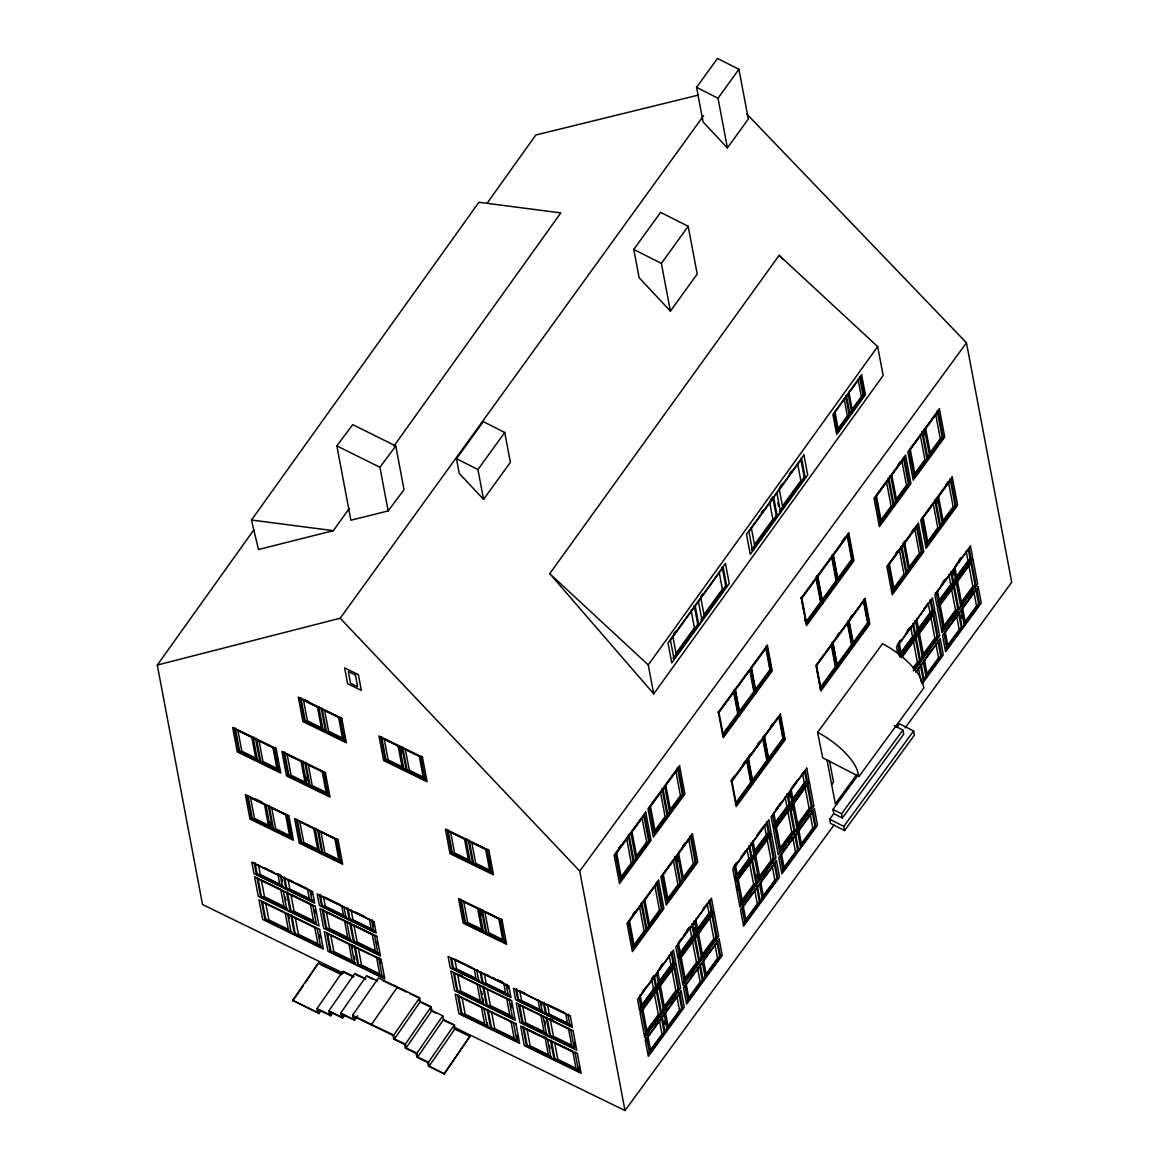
<?xml version="1.0" encoding="UTF-8"?>
<svg xmlns="http://www.w3.org/2000/svg" width="1169" height="1169" viewBox="0 0 1169 1169"><rect width="100%" height="100%" fill="white"/><g stroke="black" fill="none" stroke-linecap="round" stroke-linejoin="round"><path stroke-width="1.5" d="M320.993 1010.571L318.918 1013.552L292.615 1000.313L318.479 962.949L342.064 974.288M292.732 1000.956L303.078 986.008M305.153 983.012L318.479 962.949M292.615 1000.313L317.749 1012.412L317.033 1008.599L342.912 971.234L353.915 976.524M317.033 1008.599L329.6 1014.648L328.884 1010.849L354.762 973.47L365.765 978.76M318.918 1013.552L318.202 1009.738L330.769 1015.788L332.844 1012.807M328.884 1010.849L341.465 1016.898L340.734 1013.085L366.613 975.706L377.616 980.996M330.769 1015.788L330.053 1011.974L342.619 1018.024L344.694 1015.043M340.734 1013.085L353.316 1019.134L352.585 1015.32L378.464 977.942L419.627 997.756L420.343 1001.555L394.464 1038.934L405.322 1044.165L406.052 1047.965L416.909 1053.196L417.625 1057.01L428.482 1062.226L429.198 1066.04L444.425 1073.946L428.424 1066.245L427.693 1062.431L416.836 1057.2L416.12 1053.401L405.263 1048.169L404.547 1044.355L393.69 1039.139L392.959 1035.325L353.754 1016.46L354.485 1020.274L341.903 1014.224L342.619 1018.024M354.485 1020.274L357.582 1015.788M394.464 1038.934L393.748 1035.12L419.627 997.756M405.322 1044.165L431.2 1006.787L420.343 1001.555M406.052 1047.965L431.916 1010.601L431.2 1006.787M416.909 1053.196L442.788 1015.817L431.916 1010.601M417.625 1057.01L443.504 1019.631L442.788 1015.817M428.482 1062.226L454.361 1024.862L443.504 1019.631M429.198 1066.04L455.077 1028.662L454.361 1024.862M444.308 1073.303L470.186 1035.939L455.077 1028.662M444.425 1073.946L470.186 1035.939M275.124 747.502L274.467 748.438L278.821 771.438L238.929 751.988L239.587 751.053L235.232 728.053M253.965 737.186L253.322 738.121L257.662 761.121M256.391 738.37L255.733 739.305L260.073 762.305L260.731 761.37L256.727 740.138M322.352 709.846L326.356 731.093L345.103 740.225L344.446 741.161L304.554 721.697L305.211 720.776L300.857 697.761M283.833 752.997L284.491 752.076L288.831 775.076L288.173 776.011L328.065 795.461L323.725 772.461L283.833 752.997L288.173 776.011M319.605 706.909L318.947 707.829L323.287 730.844M322.016 708.078L321.358 709.013L325.713 732.013L326.356 731.093M251.627 819.191L247.273 796.177L287.165 815.641L291.519 838.641L251.627 819.191L252.27 818.256L248.266 797.024M303.224 761.209L302.566 762.144L306.921 785.144L307.564 784.209L288.831 775.076M344.446 741.161L340.091 718.146L340.749 717.225M273.429 828.573L272.772 829.508L268.432 806.493L269.089 805.558L273.429 828.573L292.162 837.705M309.99 785.393L309.332 786.328L304.977 763.313L305.635 762.393L309.99 785.393L327.159 793.766M286.595 887.914L285.952 888.849L283.906 878.051L284.564 877.115L286.595 887.914L312.781 900.685L312.123 901.62L256.391 874.441L257.048 873.506L255.003 862.707M260.658 896.974L257.18 878.562L312.897 905.741L316.375 924.153L260.658 896.974L261.301 896.038L258.144 879.293M337.067 838.728L336.424 839.649L340.763 862.664L300.871 843.2L301.529 842.279L297.174 819.264M315.922 828.412L315.265 829.332L319.619 852.347M385.259 760.654L380.919 737.639L381.562 736.718L385.916 759.718L385.259 760.654L425.151 780.103L425.794 779.168L407.06 770.035L402.721 747.035M318.333 829.581L317.676 830.516L322.03 853.516L322.673 852.596L318.669 831.349M265.012 920.018L261.535 901.606L317.252 928.785L320.73 947.197L265.012 920.018L265.655 919.082L262.499 902.351M288.363 913.442L287.706 914.377L291.183 932.789L291.841 931.854L265.655 919.082M287.369 892.035L290.862 910.446L290.204 911.382L286.726 892.97M407.06 770.035L406.417 770.97L402.063 747.955M321.607 906.223L319.561 895.425L320.218 894.49L322.264 905.303L321.607 906.223L373.759 931.664L374.416 930.729L349.911 918.79L348.172 909.526M295.216 933.49L294.559 934.426L291.081 916.014L291.739 915.079L295.216 933.49L321.387 946.262M425.151 780.103L420.796 757.103L421.454 756.168M325.859 928.756L322.381 910.344L374.533 935.784L378.011 954.196L325.859 928.756L326.516 927.821L323.039 909.409M347.88 907.977L347.222 908.912L349.268 919.711L349.911 918.79M347.529 921.362L346.886 922.297L350.364 940.709L351.021 939.774L326.516 927.821M358.532 964.367L357.875 965.287L354.397 946.875L355.055 945.955L358.532 964.367L383.023 976.305L382.365 977.24L330.228 951.8L330.871 950.879L327.715 934.133M354.178 941.308L353.52 942.243L350.042 923.831L350.685 922.896L354.178 941.308L378.668 953.261M373.759 931.664L371.713 920.865L372.37 919.93M487.868 849.249L487.21 850.184L491.55 873.185L451.672 853.735L452.315 852.8L447.975 829.8M382.365 977.24L378.888 958.828L379.545 957.893M466.709 838.933L466.051 839.868L470.406 862.868M469.12 840.116L468.477 841.037L472.817 864.052L473.474 863.117L469.456 841.885M464.794 923.247L460.454 900.247L461.112 899.312L465.452 922.312L464.794 923.247L504.687 942.696L505.344 941.776L486.611 932.628L482.256 909.628L481.599 910.563L485.953 933.563L486.611 932.628M479.845 908.445L479.188 909.38L483.542 932.38L484.185 931.459M480.854 971.439L482.885 982.238L509.07 995.009L508.413 995.944L452.681 968.765L453.338 967.83L451.585 958.565M504.687 942.696L500.347 919.696L500.99 918.761M509.845 999.13L509.187 1000.05L512.665 1018.462L456.947 991.283L457.59 990.362L454.434 973.616M457.824 995.93L458.467 994.994L461.945 1013.406L461.302 1014.341L517.019 1041.521L513.542 1023.109L457.824 995.93L461.302 1014.341M477.478 969.788L476.82 970.723L478.866 981.522L479.509 980.601L453.338 967.83M482.885 982.238L482.242 983.173L480.196 972.374M483.674 986.358L483.016 987.294L486.494 1005.705L487.152 1004.77L483.981 988.024M488.028 1009.402L487.371 1010.337L490.848 1028.749L491.506 1027.814L488.335 1011.083M508.413 995.944L506.367 985.131L507.025 984.21M487.502 1022.831L487.473 1027.113L483.995 1008.686M546.201 1013.099L545.558 1014.034L543.512 1003.236L544.169 1002.301L546.201 1013.099L570.706 1025.052L570.048 1025.987L517.896 1000.547L518.554 999.627L516.508 988.813M522.163 1023.08L518.671 1004.668L570.823 1030.108L574.3 1048.52L522.163 1023.08L522.806 1022.144L519.65 1005.413M526.518 1046.123L523.04 1027.712L523.683 1026.791L527.161 1045.203L526.518 1046.123L578.655 1071.564L578.684 1067.282M550.467 1035.632L549.81 1036.567L546.332 1018.155L546.99 1017.22L550.467 1035.632L574.958 1047.585M570.048 1025.987L568.002 1015.174L568.66 1014.254M554.822 1058.69L554.164 1059.611L550.687 1041.199L551.344 1040.278L554.822 1058.69L579.313 1070.629M578.655 1071.564L575.177 1053.152L575.835 1052.217M349.283 508.398L333.34 530.668L258.481 549.518L251.481 520.03L478.939 202.266L560.799 212.904L393.924 446.032M343.35 973.192L202.529 904.514L157.289 665.059L253.775 529.952M487.035 203.318L535.811 135.019L698.127 95.142M549.737 573.658L779.153 255.339L877.685 346.594L883.15 375.541L653.734 693.86L549.737 573.658L648.254 664.927L653.734 693.86M648.254 664.927L877.685 346.594M696.578 87.368L717.474 58.45L738.925 69.292L748.321 119.019L727.41 147.937L703.11 121.985L696.578 87.368L718.014 98.211L727.41 147.937M157.289 665.059L340.194 618.226L703.592 115.687M456.494 458.701L483.294 421.629L504.745 432.472L510.385 462.31L483.571 499.382L459.271 473.43L456.494 458.701L477.931 469.543L483.571 499.382M718.014 98.211L738.925 69.292M633.788 249.435L660.602 212.363L688.19 226.304L697.206 274.057L670.392 311.129L639.136 277.74L633.788 249.435L661.376 263.39L670.392 311.129M477.931 469.543L504.745 432.472M661.376 263.39L688.19 226.304M761.34 512.621L763.401 509.772M770.619 499.806L772.694 496.957L776.245 515.734L751.477 549.927M780.015 486.845L782.076 483.995M789.294 474.015L791.369 471.165M673.563 634.007L675.638 631.158M700.494 596.818L702.554 593.969M845.874 397.46L849.103 414.542L836.712 431.639L837.749 432.165L864.11 395.765L860.559 376.973L834.198 413.373L837.749 432.165M859.522 376.447L863.073 395.239L850.696 412.336L851.733 412.862L848.183 394.07M779.431 511.335L804.199 477.127L800.648 458.35M672.993 658.483L697.761 624.29L694.211 605.513M722.164 566.907L725.715 585.684L700.947 619.891L701.984 620.403L698.434 601.626M726.753 586.21L674.016 659.009L670.48 640.232L723.202 567.433L726.753 586.21L725.715 585.684M805.236 477.653L752.5 550.453L748.949 531.676L801.686 458.876L805.236 477.653L804.199 477.127M454.697 1027.493L624.991 1110.55L579.736 871.08L966.471 342.809L746.816 114.051M898.172 464.502L900.262 461.638M842.001 541.437L845.231 537.039M817.482 576.39L831.641 557.043L836.113 580.672L821.953 600.018L817.803 578.071M892.78 473.343L901.869 460.922L906.457 485.179L896.36 498.973L891.772 474.716M923.627 429.461L924.65 429.987L929.691 456.611L928.654 456.085L942.258 437.513L937.231 410.889L938.254 411.415L909.307 450.956L914.333 477.58L913.296 477.054L926.9 458.482L921.873 431.858L922.896 432.384L927.938 459.008L926.9 458.482M618.781 848.051L620.871 845.187M801.861 598.207L832.854 555.874L837.764 581.811L806.771 624.144L801.861 598.207L800.838 597.68M838.421 581.972L833.365 555.187L848.416 534.628L853.312 560.565L838.261 581.125L837.238 580.598L832.664 556.386M718.511 712.476L733.621 691.829L737.741 713.66L722.632 734.307M736.149 688.38L749.724 669.837L753.844 691.668L739.217 711.643L735.096 689.812M718.964 712.447L750.966 668.741L755.481 692.691L723.494 736.412L718.964 712.447L717.927 711.921M756.153 692.779L751.477 668.025L767.025 646.808L771.54 670.758L756.007 691.99L754.969 691.463L750.776 669.209M723.523 734.424L738.355 714.157L733.84 690.192L734.863 690.733M739.948 713.923L738.925 713.397L754.458 692.165L750.25 669.925M754.969 691.463L770.517 670.232L765.987 646.282M805.733 623.618L821.135 602.576L816.561 578.363M831.831 555.348L836.726 581.285L821.675 601.845L817.102 577.632M837.238 580.598L852.289 560.039L847.379 534.101M888.045 478.326L893.072 504.95L879.483 523.522L880.505 524.048L909.453 484.507L904.426 457.883L875.479 497.424L880.505 524.048M903.403 457.357L908.43 483.981L894.826 502.553L895.863 503.079L890.822 476.455L889.799 475.929M620.666 878.956L633.218 861.801L628.527 836.96M643.885 815.991L648.576 840.832L634.972 859.42L636.009 859.946L630.968 833.322M654.494 832.489L667.046 815.334L662.355 790.492M668.8 812.952L682.404 794.365L677.362 767.741M914.333 477.58L943.281 438.039L938.254 411.415M683.427 794.891L654.479 834.447L649.453 807.823L678.4 768.267L683.427 794.891L682.404 794.365M649.599 841.359L620.651 880.915L615.625 854.291L644.572 814.735L649.599 841.359L648.576 840.832M945.911 484.697L948.001 481.833M895.688 553.565L897.777 550.701M904.762 541.159L902.658 544.023L903.695 544.549L908.722 571.173L907.699 570.647L921.289 552.06L916.262 525.436L917.3 525.962L922.326 552.586L893.379 592.142L892.342 591.616L905.946 573.044L900.919 546.42L901.942 546.946L906.969 573.57L905.946 573.044M912.083 531.164L914.173 528.3M682.915 845.845L685.005 842.981M951.128 479.509L922.166 519.051L927.192 545.675L956.154 506.119L951.128 479.509L950.09 478.969L955.117 505.592L941.527 524.18L942.55 524.706L937.523 498.082L936.486 497.556M632.692 914.713L634.782 911.849M731.984 779.255L734.103 776.362M742.593 764.774L745.778 760.434M748.423 756.811L750.498 753.976M757.746 744.068L759.821 741.234M770.692 726.373L772.767 723.553M837.209 635.527L839.284 632.692M850.155 617.831L852.23 614.996M917.3 525.962L888.338 565.518L893.379 592.142M731.502 781.257L746.611 760.61L750.732 782.441L735.622 803.088M749.139 757.161L762.714 738.618L766.835 760.449L752.222 780.424M816.152 665.629L824.203 654.625M826.22 651.878L831.261 644.996L835.382 666.812L820.273 687.46L816.459 667.309M859.244 606.769L848.796 621.031L852.61 641.182M861.334 603.905L863.423 601.056L867.544 622.887L852.917 642.862M763.956 737.522L768.486 761.472L736.485 805.193L731.955 781.228L763.956 737.522L762.933 736.996L767.449 760.946L751.915 782.178L752.938 782.704M864.665 599.96L869.181 623.925L853.648 645.142L852.61 644.616L868.158 623.384L863.628 599.434L864.665 599.96L849.118 621.192L853.794 645.931M735.447 804.667L751.36 782.938L746.83 758.988M769.012 758.827L783.508 739.013L779.314 716.772M831.802 645.069L835.996 667.309L820.097 689.038L821.135 689.564L853.122 645.858L848.606 621.893L816.605 665.614L821.135 689.564M837.589 667.075L836.566 666.549L852.099 645.332L847.89 623.077M926.169 545.149L939.774 526.576L934.732 499.952L935.77 500.478L940.797 527.102L939.774 526.576M769.158 761.56L764.482 736.806L780.015 715.589L784.545 739.539L768.997 760.771L767.975 760.245M667.353 900.583L679.92 883.428L674.878 856.804L675.916 857.33L680.942 883.954L679.92 883.428M681.659 881.031L695.263 862.459L690.236 835.835M633.525 947.051L646.092 929.896L641.386 905.054M647.845 927.499L661.435 908.927L656.408 882.303M696.3 862.985L667.338 902.541L662.312 875.917L691.259 836.361L696.3 862.985L695.263 862.459M662.472 909.453L633.51 949.009L628.484 922.385L657.446 882.829L662.472 909.453L661.435 908.927M817.613 732.378L882.507 643.739A43.604 16.834 36.2 0 1 923.042 684.742L923.919 687.825L859.025 776.464L822.713 757.833L817.613 732.378A43.604 16.834 36.2 0 1 858.163 773.381L859.025 776.464M734.366 865.542L736.426 862.722M651.484 978.833L653.559 976.013L654.582 976.539L656.627 987.352L655.59 986.811L653.559 976.013M660.719 966.222L662.779 963.402M686.568 930.919L688.614 928.128M642.234 992.086L646.413 986.373M658.688 969.598L662.867 963.884M681.498 938.444L678.385 942.696L680.256 952.53L691.653 936.954L689.798 927.105L683.573 935.609M702.993 909.073L706.105 904.821M740.649 857.564L745.88 850.404M757.103 835.075L763.386 826.498M775.748 809.62L780.921 802.533M792.056 787.336L797.243 780.249M898.099 643.403L900.174 640.583M907.407 630.705L909.467 627.87M942.506 582.746L944.552 579.941M958.828 560.448L960.889 557.642M656.583 973.806L658.629 984.619L657.592 984.093L673.096 962.905L671.05 952.107L672.087 952.633L639.078 997.727L641.123 1008.526L640.086 1007.999L655.59 986.811M734.351 867.486L767.361 822.391L769.407 833.19L736.397 878.284L734.351 867.486L733.328 866.945M901.241 639.706L899.151 642.57L901.021 652.419L912.521 636.696L910.666 626.847L905.434 633.993M923.978 608.654L928.171 602.941L930.027 612.79L918.513 628.513L916.657 618.664M940.519 586.064L945.706 578.991M955.789 565.197L960.976 558.124M900.145 656.145L898.099 645.346L931.109 600.252L933.14 611.066L900.145 656.145L899.107 655.619L914.611 634.446L912.565 623.632L913.603 624.173L915.648 634.972L914.611 634.446M936.369 593.078L969.086 548.378L971.132 559.177L938.415 603.876L936.369 593.078L935.332 592.537M693.728 934.732L694.751 935.258L692.72 924.445L691.683 923.919L693.728 934.732L678.356 955.716L679.394 956.242L712.111 911.557L710.065 900.758L677.348 945.443L679.394 956.242M695.701 932.014L711.073 911.031L709.042 900.218M735.374 877.758L750.878 856.57L748.832 845.771L749.87 846.298L751.901 857.111L750.878 856.57M753.903 852.435L768.384 832.664L766.338 821.865M789.002 804.491L790.039 805.017L787.994 794.204L786.971 793.678L789.002 804.491L773.644 825.475L774.667 826.015L807.384 781.316L805.339 770.517L772.621 815.202L774.667 826.015M804.608 771.525L806.362 780.79L790.989 801.788L792.012 802.314L789.981 791.501M916.613 631.713L932.117 610.539L930.071 599.726M938.4 601.947L952.75 582.352L950.704 571.553L951.741 572.079L953.772 582.878L952.75 582.352M968.341 549.401L970.095 558.65L954.722 579.649L955.76 580.175L953.714 569.376M641.123 1008.526L674.133 963.431L672.087 952.633M698.302 932.117L700.348 929.326M755.481 853.925L757.556 851.105M899.779 657.08L934.689 609.4L932.511 597.885L896.55 647.012L897.792 653.588M786.737 812.543L776.362 826.702L780.351 847.788L791.749 832.211L787.774 811.125M794.745 801.583L805.12 787.424L809.109 808.51L797.696 824.087L793.707 803.001M929.56 617.67L931.635 614.85M938.955 604.841L941.001 602.05M697.279 935.448L701.663 958.595L700.626 958.069L715.998 937.07L711.629 913.924L712.652 914.45L679.934 959.15L684.318 982.296L683.28 981.77L698.653 960.772L694.269 937.626M753.42 856.745L754.443 857.272L758.827 880.418L757.79 879.892L773.293 858.718L768.924 835.572L769.962 836.098L736.952 881.178L741.321 904.324L740.284 903.798L755.802 882.624L751.419 859.478M775.222 828.909L807.94 784.209L812.309 807.355L779.591 852.055L775.222 828.909L774.185 828.383M901.182 657.416L935.025 611.182L939.686 635.848L914.304 670.524M901.854 656.817L906.033 651.104M908.123 648.24L913.354 641.094L917.344 662.195L913.15 667.908M958.492 579.459L966.778 568.119M901.723 657.636L933.695 613.959L932.657 613.433L937.041 636.579L921.537 657.767L922.56 658.293L918.191 635.147L917.154 634.621M938.955 606.769L971.673 562.084L976.042 585.231L943.325 629.916L938.955 606.769L937.933 606.243M645.01 1034.039L660.514 1012.865L656.481 991.502M673.987 967.581L678.02 988.959L662.516 1010.133L663.539 1010.659L659.17 987.513M779.591 850.126L793.926 830.531L789.893 809.167M796.937 826.425L811.271 806.829L807.238 785.466M913.325 668.96L919.535 660.485L915.166 637.339M942.302 629.39L957.674 608.406L953.626 587.028M960.67 604.3L975.019 584.705L970.986 563.341M741.321 904.324L774.331 859.244L769.962 836.098M679.043 989.485L646.048 1034.565L641.664 1011.419L674.674 966.339L679.043 989.485L678.02 988.959M684.318 982.296L717.035 937.596L712.652 914.45M913.325 670.904L938.064 637.105L933.695 613.959M673.607 999.977L675.667 997.157M797.682 830.399L799.728 827.594M831.466 784.75L833.497 781.988L829.493 760.771M649.979 1033.104L647.889 1035.953L650.519 1049.879L662.019 1034.156L659.389 1020.245L655.21 1025.958M667.484 1009.198L665.395 1012.047L668.025 1025.973L679.525 1010.25L676.895 996.324L670.626 1004.902M690.294 978.044L694.43 972.374M710.752 950.09L703.49 960.012L706.12 973.923L717.532 958.346L714.902 944.42M744.215 904.295L751.535 894.285M767.989 871.811L760.668 881.806L763.299 895.732L774.813 880.009L772.183 866.083M782.456 852.055L786.605 846.385M788.68 843.55L792.83 837.881L795.461 851.806L784.048 867.383L781.418 853.472M802.913 824.101L798.763 829.771L801.393 843.682L812.806 828.105L810.175 814.179L804.988 821.266M955.351 616.56L957.396 613.769M971.673 594.261L973.719 591.47M679.803 993.445L682.681 1008.73L649.672 1053.81L646.793 1038.54L679.803 993.445L678.765 992.919L681.659 1008.204L666.155 1029.378M687.942 1001.541L685.063 986.256L717.781 941.571L720.659 956.841L687.942 1001.541L686.919 1001.015L702.291 980.017L699.72 966.442M800.575 845.669L814.91 826.074L812.031 810.804L813.054 811.33L780.337 856.029L783.23 871.3L782.193 870.773L797.565 849.775L794.672 834.505M927.543 655.385L931.737 649.672M946.189 629.916L950.339 624.246M952.414 621.411L956.563 615.756L959.194 629.667L947.781 645.259L945.151 631.333M966.661 601.962L962.511 607.632L965.141 621.557L976.539 605.966L973.909 592.055L968.736 599.142M915.868 671.795L940.197 638.552L943.281 654.83L922.122 683.733M916.145 672.043L938.824 641.08L941.703 656.35L922.136 683.091M964.308 623.545L978.658 603.949L975.764 588.665L976.802 589.191L944.084 633.89L946.963 649.16L945.94 648.634L961.298 627.651L958.419 612.366M756.869 888.294L759.426 901.869L743.922 923.042L744.96 923.568L777.969 878.489L775.076 863.204L742.067 908.298L744.96 923.568M774.053 862.678L776.932 877.963L761.428 899.136L762.466 899.662L759.572 884.392M648.649 1053.284L664.153 1032.11L661.259 1016.825L662.297 1017.366L665.176 1032.636L664.153 1032.11M716.743 941.045L719.636 956.315L704.264 977.313L705.302 977.839L702.408 962.569M937.786 640.554L940.68 655.824L925.176 677.012L926.199 677.538L923.305 662.253M783.23 871.3L815.947 826.6L813.054 811.33M946.963 649.16L979.68 604.475L976.802 589.191M856.775 774.55L835.309 803.863L826.965 759.66M896.871 727.396L899.516 723.786L913.617 731.02L914.406 735.169L844.559 830.574L830.458 823.341L829.669 819.191L833.775 813.595L832.986 809.445L857.739 775.631M833.775 813.595L842.323 817.993L841.548 813.843L902.892 730.04L894.329 725.657M624.991 1110.55L833.965 825.08M905.069 727.951L1011.711 582.279L966.471 342.809M842.323 817.993L903.681 734.19L902.892 730.04M844.559 830.574L843.77 826.425L913.617 731.02M336.847 445.886L352.717 424.639L395.78 445.988L404.036 489.665L388.152 510.911L350.89 520.234L336.847 445.886L379.91 467.249L388.152 510.911M379.91 467.249L395.78 445.988M251.481 520.03L333.34 530.668M382.818 980.616L406.432 991.984M409.53 993.475L418.838 997.946M367.782 976.846L372.502 979.111M430.411 1006.991L419.554 1001.76L419.087 999.217M355.931 974.61L365.356 979.14M435.789 1013.041L431.142 1010.79L430.66 1008.262M344.081 972.374L353.506 976.904M444.264 1020.581L452.023 1024.307M320.248 964.367L341.523 974.61M470.303 1036.567L454.288 1028.866L453.572 1025.052M352.585 1015.32L393.748 1035.12M303.984 699.296L308.674 701.575M380.919 737.639L420.796 757.103M340.091 718.146L300.214 698.697L304.554 721.697M385.916 759.718L404.649 768.851M305.211 720.776L323.945 729.909M487.21 850.184L447.318 830.735L451.672 853.735M274.467 748.438L234.574 728.988L238.929 751.988M452.315 852.8L471.049 861.933M473.474 863.117L492.207 872.249M239.587 751.053L258.32 760.201M260.731 761.37L279.464 770.517M255.733 799.055L261.988 802.095M252.08 798.208L264.442 804.228L268.402 825.197L254.506 818.402L250.531 797.448M284.052 813.799L271.69 807.764L275.65 828.719L289.561 835.514L285.601 814.545M497.234 917.855L484.872 911.82L488.832 932.789L502.728 939.569L498.768 918.615M336.424 839.649L296.531 820.2L300.871 843.2M460.454 900.247L500.347 919.696M252.27 818.256L271.018 827.389M301.529 842.279L320.262 851.412M322.673 852.596L341.421 861.728M465.452 922.312L482.622 930.699M498.842 980.221L502.115 981.814M472.568 967.83L454.756 959.15L456.626 968.999L476.046 978.468L474.19 968.619M485.939 974.347L489.168 975.925M492.412 977.503L503.737 983.041L505.607 992.89L486.172 983.407L484.317 973.558M525.816 993.796L519.752 990.83L521.622 1000.679L539.8 1009.548L537.945 999.7M548.933 1005.062L564.086 1012.456M506.367 985.131L450.649 957.952L452.681 968.765M568.002 1015.174L515.865 989.748L517.896 1000.547M277.915 873.871L281.188 875.464L280.531 876.399L282.577 887.213L283.219 886.277L257.048 873.506M324.982 897.251L340.135 904.645M355.668 912.215L364.757 916.657M264.954 867.982L273.049 871.928M289.634 880.023L292.878 881.601M296.122 883.194L307.447 888.718L309.317 898.566L289.883 889.083L288.027 879.234M319.561 895.425L371.713 920.865M518.554 999.627L543.044 1011.565L542.401 1012.5L540.356 1001.687M322.264 905.303L346.755 917.241L346.112 918.176L344.066 907.378M459.022 974.332L462.296 975.94M550.248 1018.813L553.521 1020.405M509.187 1000.05L453.47 972.871L456.947 991.283M327.861 912.507L344.534 920.646L347.704 937.421L329.526 928.551L326.356 911.776M457.59 990.362L483.776 1003.119M487.152 1004.77L513.323 1017.541M522.806 1022.144L547.311 1034.097M261.301 896.038L287.486 908.795M290.862 910.446L315.396 922.414M543.278 1036.348L546.551 1037.94M536.089 1033.571L527 1029.144L530.171 1045.919L548.349 1054.789L545.178 1038.014L539.114 1035.047M523.04 1027.712L575.177 1053.152M378.888 958.828L326.736 933.388L330.228 951.8M461.945 1013.406L488.131 1026.177M491.506 1027.814L517.677 1040.585M527.161 1045.203L551.666 1057.141M330.871 950.879L355.376 962.818M863.073 395.239L864.11 395.765M845.552 395.75L846.575 396.276L850.126 415.068L849.103 414.542M776.245 515.734L777.268 516.26L773.717 497.468M697.761 624.29L698.799 624.816L695.248 606.024M942.258 437.513L943.281 438.039M955.117 505.592L956.154 506.119M908.43 483.981L909.453 484.507M893.072 504.95L894.11 505.476L889.083 478.852M970.095 558.65L971.132 559.177M921.289 552.06L922.326 552.586M975.019 584.705L976.042 585.231M955.278 582.542L956.3 583.083L960.684 606.229M953.29 585.26L954.328 585.786L958.697 608.932L957.674 608.406M978.658 603.949L979.68 604.475M932.117 610.539L933.14 611.066M961.298 627.651L962.335 628.177L959.442 612.892M914.567 620.914L915.605 621.44L917.636 632.239M937.041 636.579L938.064 637.105M816.78 575.908L817.803 576.434L822.874 603.219M816.24 576.638L817.263 577.165M940.68 655.824L941.703 656.35M821.135 602.576L822.172 603.102M897.061 644.82L898.099 645.346M919.535 660.485L920.558 661.011L916.189 637.865M920.281 664.46L921.318 664.986L924.197 680.27L923.174 679.73L920.602 666.155M832.036 642.599L833.059 643.125L837.735 667.864M831.48 643.359L832.503 643.885M835.996 667.309L837.033 667.835M734.395 689.432L735.418 689.973L740.094 714.712M738.355 714.157L739.392 714.683M763.445 736.28L764.482 736.806L764.321 736.032M806.362 780.79L807.384 781.316M747.386 758.213L748.423 758.754L753.099 783.493M832.986 809.445L841.548 813.843M811.271 806.829L812.309 807.355M829.669 819.191L843.77 826.425M751.36 782.938L752.383 783.464M791.53 804.681L792.567 805.207L796.937 828.353M789.557 807.384L790.58 807.911L794.964 831.057L793.926 830.531M730.932 780.702L731.955 781.228M814.91 826.074L815.947 826.6M796.659 831.802L797.696 832.328L800.575 847.598M768.384 832.664L769.407 833.19M797.565 849.775L798.602 850.301L795.709 835.031M662.019 788.724L663.042 789.25L668.083 815.874L667.046 815.334M750.834 843.039L751.857 843.565L753.903 854.378M773.293 858.718L774.331 859.244M776.932 877.963L777.969 878.489M755.802 882.624L756.825 883.15L752.456 860.004M756.548 886.584L757.57 887.125L760.464 902.395L759.426 901.869M628.191 835.177L629.214 835.718L634.256 862.342L633.218 861.801M711.073 911.031L712.111 911.557M715.998 937.07L717.035 937.596M641.05 903.272L642.088 903.798L647.115 930.422L646.092 929.896M719.636 956.315L720.659 956.841M698.653 960.772L699.676 961.298L695.307 938.152M699.398 964.746L700.436 965.273L703.314 980.543L702.291 980.017M673.096 962.905L674.133 963.431M684.026 985.73L685.063 986.256M656.145 989.719L657.168 990.245L661.552 1013.391L660.514 1012.865M681.659 1008.204L682.681 1008.73M663.261 1014.107L664.299 1014.634L667.178 1029.904M646.793 1038.54L645.756 1038.014L646.399 1041.404M852.289 560.039L853.312 560.565M836.726 581.285L837.764 581.811M868.158 623.384L869.181 623.925M852.099 645.332L853.122 645.858M770.517 670.232L771.54 670.758M754.458 692.165L755.481 692.691M783.508 739.013L784.545 739.539M767.449 760.946L768.486 761.472M340.194 618.226L579.736 871.08M779.153 255.339L782.704 259.43M848.972 620.403L849.118 621.192L848.095 620.666L852.61 644.616M833.205 554.34L833.365 555.187M832.912 642.336L833.059 643.125M817.642 575.572L817.803 576.434M751.331 667.251L751.477 668.025M735.272 689.184L735.418 689.973M748.262 757.965L748.423 758.754M966.164 551.037L968.02 560.886L956.622 576.463L954.752 566.614M968.853 565.285L972.842 586.385L961.429 601.962L957.455 580.876M961.429 610.189L964.308 625.473M953.276 571.933L953.846 575.016M961.356 614.748L961.999 618.153M923.963 431.229L924.635 434.78M936.822 499.324L937.494 502.875M948.819 574.739L950.675 584.573L939.262 600.165L937.406 590.316M909.95 459.315L910.622 462.851M922.809 527.394L923.481 530.945M935.916 643.958L938.546 657.884L927.032 673.592L924.401 659.681M918.41 667.864L921.04 681.79M858.09 379.487L861.319 396.612L852.128 409.296L848.899 392.185M898.23 650.987L898.815 654.085M844.106 398.79L847.35 415.916L838.144 428.599L834.914 411.488M835.104 423.105L835.747 426.51M833.059 644.645L836.858 664.796L851.485 644.82L847.364 622.989L832.357 643.096L837.179 668.624M832.357 644.309L836.566 666.549M797.623 463.582L800.853 480.707L782.47 506.089L779.226 488.978M817.102 576.317L822.333 603.964M804.287 613.535L801.423 598.338L816.05 578.348L820.521 601.977L805.879 621.966L804.93 616.911M804.754 618.43L805.412 621.893M776.917 493.07L780.468 511.861M777.823 502.787L778.466 506.206M769.655 502.188L772.884 519.314L754.502 544.696L751.272 527.57M802.431 773.162L804.287 783.011L792.874 798.602L791.018 788.754M789.528 794.058L790.112 797.156M791.866 806.464L792.538 810.015M785.071 796.863L786.942 806.712L775.529 822.289L773.673 812.455M763.766 737.99L767.653 758.535M719.14 572.138L722.369 589.264L703.986 614.646L700.757 597.52M764.424 825.08L766.294 834.914L754.779 850.637L752.924 840.789M748.102 758.593L751.901 778.744M734.716 689.944L739.539 715.472M747.707 758.725L752.544 784.253M734.716 691.157L738.925 713.397M747.707 759.938L751.272 778.759M756.781 874.558L757.454 878.109M746.918 848.986L748.788 858.82L737.274 874.544L735.418 864.709M754.677 890.004L757.307 903.915L745.793 919.638L743.163 905.727M691.171 610.744L694.415 627.87L676.018 653.252L672.789 636.126M736.923 886L737.595 889.565M707.143 903.403L708.998 913.252L697.601 928.844L695.745 918.995M709.831 917.665L713.821 938.751L702.423 954.328L698.434 933.242M696.739 932.555L694.693 921.742L693.67 921.216L694.254 924.299M694.839 927.397L695.423 930.48M664.796 786.854L669.837 813.478M677.669 854.948L682.696 881.572M677.304 857.958L677.976 861.509M692.486 941.352L696.476 962.452L685.063 978.029L681.089 956.943M697.542 968.122L700.173 982.048L688.775 997.625L686.145 983.714M663.291 886.029L663.963 889.58M669.15 955.307L671.006 965.156L659.506 980.879L657.636 971.03M671.839 969.569L675.828 990.654L664.313 1006.377L660.339 985.292M643.841 901.416L648.868 928.04M664.547 1020.888L665.19 1024.292M651.644 979.227L653.5 989.062L642 1004.785L640.13 994.936M654.333 993.475L658.322 1014.56L646.808 1030.284L642.833 1009.198M574.008 1042.558L574.637 1045.904M565.591 1013.187L567.462 1023.036L549.269 1014.166L547.413 1004.317M568.485 1028.442L571.641 1045.218L553.463 1036.362L550.292 1019.573M541.305 1002.301L541.875 1005.398M544.769 1020.698L545.412 1024.059M549.445 1045.422L550.073 1048.768M543.176 1016.621L546.654 1035.033M547.53 1039.665L551.008 1058.077M540.823 1014.955L543.994 1031.745L525.816 1022.875L522.645 1006.1M489.869 859.873L490.542 863.409M507.317 985.745L507.901 988.828M510.795 1004.142L511.423 1007.488M516.727 1035.559L517.37 1038.905M506.63 998.297L509.801 1015.072L490.366 1005.603L487.195 988.813M510.985 1021.341L514.155 1038.116L494.721 1028.647L491.55 1011.872M480.517 911.981L481.175 915.532M481.555 991.414L482.198 994.761M482.826 998.107L483.455 1001.453M479.641 985.642L483.118 1004.054M477.069 983.889L480.24 1000.664L460.82 991.18L457.649 974.405M481.423 1006.933L484.594 1023.708L465.174 1014.239L462.003 997.464M400.967 749.387L401.639 752.924M399.652 746.786L403.992 769.786M397.124 987.498L371.245 1024.877M341.421 720.762L342.093 724.298M343.759 733.153L344.431 736.689M372.955 923.013L373.539 926.096M376.447 941.542L377.09 944.888M379.867 959.574L380.495 962.92M369.302 918.863L371.157 928.712L352.98 919.842L351.124 909.993M376.535 957.177L379.706 973.952L361.528 965.083L358.357 948.307M325.04 775.062L325.713 778.598M327.378 787.453L328.051 790.989M339.083 849.337L339.741 852.873M351.898 944.406L352.527 947.752M354.105 956.125L354.733 959.471M351.241 945.341L354.718 963.753M341.655 905.376L343.511 915.225L325.333 906.355L323.462 896.506M348.888 943.69L352.059 960.465L333.881 951.595L330.71 934.82M306.234 777.137L306.906 780.673M311.027 891.421L311.612 894.519M314.505 909.818L315.133 913.164M319.181 934.542L319.809 937.889M312.123 901.62L310.077 890.807L254.36 863.628L256.391 874.441M314.695 927.017L317.866 943.807L298.431 934.323L295.26 917.548M277.126 758.126L277.798 761.662M288.816 820.01L290.497 828.865M291.169 832.401L291.826 835.937M281.773 878.562L282.357 881.645M285.265 897.091L285.894 900.437M288.67 915.108L289.313 918.454M283.351 891.319L286.829 909.73M270.01 822.085L270.682 825.621M266.021 805.324L270.36 828.324M277.901 874.31L279.756 884.144L260.336 874.675L258.466 864.826M285.134 912.609L288.305 929.384L268.885 919.915L265.714 903.14M861.626 374.723L832.898 414.396L836.683 434.415L865.411 394.757L861.626 374.723M725.452 563.546L667.996 642.877L671.78 662.896L729.237 583.565L725.452 563.546M803.936 454.989L746.48 534.321L750.264 554.34L807.721 475.009L803.936 454.989M905.566 455.238L874.017 498.33L879.38 526.693L910.929 483.601L905.566 455.238M939.394 408.77L907.845 451.862L913.208 480.225L944.742 437.133L939.394 408.77M848.752 533.093L801.291 597.929L806.508 625.576L853.984 560.725L848.752 533.093M920.339 435.438L910.242 449.217L914.83 473.474L924.927 459.695L920.339 435.438M935.697 414.454L925.6 428.249L930.188 452.505L940.285 438.711L935.697 414.454M847.204 535.797L833.044 555.143L837.501 578.772L851.66 559.425L847.204 535.797M886.511 481.906L876.429 495.685L881.002 519.942L891.099 506.162L886.511 481.906M679.525 765.622L647.977 808.714L653.339 837.092L684.888 793.999L679.525 765.622M767.39 645.303L718.38 712.257L723.202 737.785L772.212 670.845L767.39 645.303M645.712 812.09L614.163 855.182L619.512 883.559L651.06 840.467L645.712 812.09M765.783 647.904L751.156 667.879L755.276 689.695L769.903 669.735L765.783 647.904M660.485 792.29L650.388 806.084L654.976 830.341L665.073 816.546L660.485 792.29M675.843 771.321L665.745 785.115L670.334 809.372L680.431 795.578L675.843 771.321M626.657 838.757L616.56 852.552L621.148 876.808L631.245 863.014L626.657 838.757M642.015 817.789L631.918 831.583L636.506 855.84L646.603 842.045L642.015 817.789M952.253 476.85L920.704 519.957L926.067 548.319L957.616 505.227L952.253 476.85M918.425 523.317L886.876 566.41L892.239 594.787L923.788 551.695L918.425 523.317M933.213 503.518L923.115 517.312L927.704 541.568L937.786 527.774L933.213 503.518M948.556 482.549L938.473 496.343L943.047 520.6L953.144 506.805L948.556 482.549M899.385 549.985L889.288 563.779L893.876 588.036L903.973 574.242L899.385 549.985M914.742 529.016L904.645 542.811L909.219 567.067L919.316 553.273L914.742 529.016M692.399 833.716L660.85 876.808L666.213 905.186L697.761 862.094L692.399 833.716M658.571 880.184L627.022 923.276L632.385 951.654L663.934 908.561L658.571 880.184M780.381 714.084L731.37 781.038L736.207 806.566L785.203 739.626L780.381 714.084M865.031 598.47L816.02 665.409L820.843 690.937L869.853 623.998L865.031 598.47M639.531 906.852L629.433 920.646L634.022 944.903L644.104 931.109L639.531 906.852M654.874 885.883L644.791 899.662L649.365 923.934L659.462 910.14L654.874 885.883M673.359 860.384L663.261 874.178L667.835 898.435L677.932 884.641L673.359 860.384M688.702 839.415L678.604 853.209L683.193 877.466L693.29 863.672L688.702 839.415M778.773 716.685L764.161 736.66L768.281 758.491L782.894 738.516L778.773 716.685M673.49 950.251L637.529 999.378L639.706 1010.893L675.667 961.766L673.49 950.251M711.468 898.391L675.814 947.095L677.991 958.609L713.645 909.906L711.468 898.391M768.778 820.024L732.817 869.151L734.994 880.666L770.956 831.539L768.778 820.024M806.742 768.15L771.102 816.853L773.264 828.368L808.919 779.665L806.742 768.15M970.489 546.025L934.835 594.714L937.012 606.229L972.652 557.54L970.489 546.025M771.292 833.322L735.33 882.449L739.992 907.115L775.953 857.988L771.292 833.322M809.255 781.447L773.615 830.151L778.262 854.817L813.916 806.113L809.255 781.447M676.003 963.563L640.042 1012.69L644.703 1037.356L680.665 988.229L676.003 963.563M713.981 911.688L678.327 960.392L682.988 985.058L718.643 936.354L713.981 911.688M749.621 863.233L738.107 878.956L742.096 900.042L753.61 884.319L749.621 863.233M767.127 839.327L755.612 855.05L759.602 876.136L771.102 860.413L767.127 839.327M973.003 559.323L937.348 608.012L942.009 632.677L977.649 583.989L973.003 559.323M930.86 617.188L919.345 632.911L923.335 653.997L934.849 638.289L930.86 617.188M951.508 588.986L940.095 604.563L944.084 625.663L955.497 610.072L951.508 588.986M681.176 990.932L645.215 1040.059L648.298 1056.338L684.26 1007.21L681.176 990.932M719.154 939.072L683.5 987.761L686.583 1004.039L722.223 955.351L719.154 939.072M776.464 860.691L740.503 909.818L743.572 926.096L779.533 876.969L776.464 860.691M814.428 808.831L778.773 857.52L781.856 873.798L817.511 825.109L814.428 808.831M978.161 586.692L942.521 635.395L945.589 651.674L981.244 602.97L978.161 586.692M358.386 674.645L344.621 667.923L347.602 683.704L361.367 690.411L358.386 674.645M355.434 675.039L348.333 671.591L350.554 683.295L357.641 686.758L355.434 675.039M422.447 757.22L378.975 736.017L383.607 760.537L427.08 781.725L422.447 757.22M341.743 718.263L298.285 697.075L302.917 721.58L346.375 742.783L341.743 718.263M398.074 745.69L384.177 738.91L388.137 759.879L402.034 766.659L398.074 745.69M419.233 756.007L405.322 749.227L409.282 770.196L423.193 776.976L419.233 756.007M317.383 706.748L303.472 699.968L307.432 720.922L321.343 727.702L317.383 706.748M338.528 717.065L324.617 710.284L328.577 731.239L342.488 738.019L338.528 717.065M488.847 850.301L445.389 829.099L450.021 853.618L493.479 874.821L488.847 850.301M464.488 838.772L450.576 831.992L454.536 852.961L468.448 859.741L464.488 838.772M485.632 849.089L471.735 842.308L475.695 863.277L489.606 870.057L485.632 849.089M276.118 748.555L232.646 727.352L237.278 751.872L280.75 773.074L276.118 748.555M325.362 772.577L281.904 751.375L286.537 775.895L329.994 797.083L325.362 772.577M251.744 737.04L237.848 730.245L241.808 751.214L255.704 757.994L251.744 737.04M272.903 747.356L258.992 740.562L262.952 761.53L276.863 768.311L272.903 747.356M301.003 761.048L287.092 754.268L291.052 775.237L304.963 782.017L301.003 761.048M322.147 771.365L308.251 764.584L312.211 785.553L326.107 792.334L322.147 771.365M288.816 815.743L245.344 794.555L249.976 819.074L293.448 840.263L288.816 815.743M338.06 839.766L294.603 818.578L299.235 843.083L342.692 864.286L338.06 839.766M501.983 919.813L458.526 898.61L463.158 923.13L506.615 944.333L501.983 919.813M313.701 828.251L299.79 821.471L303.75 842.425L317.661 849.205L313.701 828.251M334.845 838.568L320.934 831.787L324.894 852.742L338.805 859.522L334.845 838.568M477.624 908.298L463.713 901.504L467.673 922.473L481.584 929.253L477.624 908.298M508.807 985.993L448.078 956.388L450.255 967.903L510.985 997.508L508.807 985.993M570.282 1015.963L513.454 988.258L515.631 999.773L572.459 1027.478L570.282 1015.963M312.518 891.669L251.788 862.064L253.965 873.579L314.68 903.184L312.518 891.669M373.992 921.64L317.164 893.934L319.342 905.449L376.155 933.154L373.992 921.64M511.569 1000.664L450.854 971.059L454.566 990.684L515.281 1020.289L511.569 1000.664M573.044 1030.634L516.23 1002.929L519.942 1022.539L576.755 1050.259L573.044 1030.634M315.279 906.34L254.564 876.735L258.276 896.36L318.991 925.965L315.279 906.34M376.754 936.311L319.941 908.605L323.638 928.23L380.466 955.935L376.754 936.311M280.779 889.565L261.359 880.082L264.53 896.857L283.95 906.34L280.779 889.565M310.34 903.973L290.906 894.504L294.077 911.279L313.511 920.748L310.34 903.973M372.18 934.119L354.002 925.264L357.173 942.039L375.351 950.908L372.18 934.119M577.398 1053.678L520.585 1025.973L524.297 1045.597L581.11 1073.303L577.398 1053.678M515.924 1023.723L455.209 994.103L458.92 1013.728L519.635 1043.347L515.924 1023.723M572.839 1051.501L554.647 1042.631L557.818 1059.406L576.01 1068.276L572.839 1051.501M319.634 929.399L258.919 899.779L262.63 919.404L323.345 949.023L319.634 929.399M381.109 959.369L324.295 931.649L327.992 951.274L384.82 978.979L381.109 959.369"/></g></svg>
